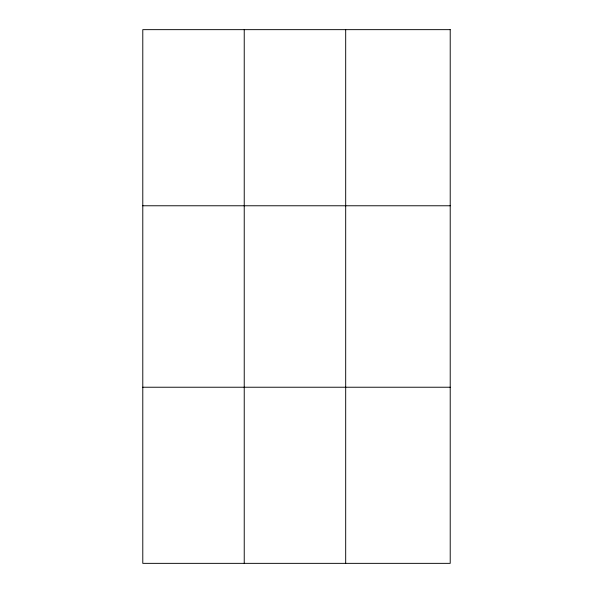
<?xml version="1.0" encoding="UTF-8"?>
<svg xmlns="http://www.w3.org/2000/svg" width="593" height="593" viewBox="0 0 593 593"><rect width="100%" height="100%" fill="white"/><g stroke="black" fill="none" stroke-linecap="round" stroke-linejoin="round"><path stroke-width="0.89" d="M244.234 563.35L244.234 29.65M345.689 563.35L345.689 29.65M142.787 205.771L450.213 205.771M142.787 387.229L450.213 387.229M450.213 29.65L450.213 563.35L142.787 563.35L142.787 29.65L450.213 29.65"/></g></svg>
